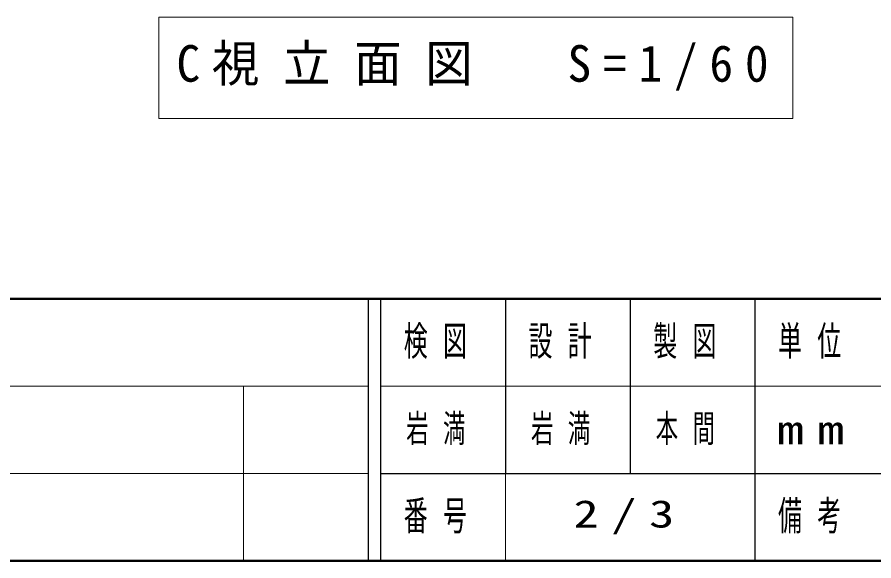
# Model space of a CAD drawing. Units: millimetres on the paper. Extents: x -385 to 0, y -594 to 267.
# Drawn here: x -271.6 to -203, y -297 to -253.4 of the extents above; entities that cross this region are included whole.
import ezdxf

# ---------------------------------------------------------------- set-up
doc = ezdxf.new("R2010")
doc.units = ezdxf.units.MM
doc.layers.add('1_60', color=2, linetype='Continuous', lineweight=25)
doc.layers.add('LY_3', color=7, linetype='Continuous', lineweight=13)
doc.layers.add('LY_4', color=7, linetype='Continuous')
doc.styles.add('ＭＳ ゴシック', font='')
doc.styles.get('ＭＳ ゴシック').set_extended_font_data('MS Gothic')

msp = doc.modelspace()

# ---------------------------------------------------------------- linework, layer by layer
at = {"layer": '1_60', "color": 7, "lineweight": 13}
for p, q in [((-260.265, -253.422), (-260.265, -261.556)), ((-209.465, -253.422), (-260.265, -253.422)), ((-209.465, -261.556), (-209.465, -253.422)), ((-260.265, -261.556), (-209.465, -261.556))]:
    msp.add_line(p, q, dxfattribs=at)
at = {"layer": 'LY_3', "lineweight": 50}
for p, q in [((-385, -276), (0, -276)), ((-385, -297), (0, -297))]:
    msp.add_line(p, q, dxfattribs=at)
at = {"layer": 'LY_3', "color": 211, "lineweight": 25}
for p, q in [((-243.5, -276), (-243.5, -297)), ((-242.5, -276), (-242.5, -297)), ((-232.5, -276), (-232.5, -290)), ((-222.5, -276), (-222.5, -290)), ((-212.5, -276), (-212.5, -297)), ((-242.5, -290), (0, -290))]:
    msp.add_line(p, q, dxfattribs=at)
at = {"layer": 'LY_3'}
for p, q in [((-385, -283), (-243.5, -283)), ((-253.5, -283), (-253.5, -297)), ((-242.5, -283), (-187.5, -283)), ((-385, -290), (-243.5, -290)), ((-232.5, -290), (-232.5, -297))]:
    msp.add_line(p, q, dxfattribs=at)

# ---------------------------------------------------------------- texts
at = {"layer": '1_60', "color": 7, "insert": (-258.865, -257.489), "char_height": 2.933, "attachment_point": 4, "style": 'ＭＳ ゴシック'}
msp.add_mtext('\\T1.5;\\W0.95;C視立面図\u3000S=1/60', dxfattribs=at)
at = {"layer": 'LY_3', "color": 4, "char_height": 2.346, "attachment_point": 5, "style": 'ＭＳ ゴシック'}
for s, insert in [('\\T1.64;\\W0.6;検図', (-237.5, -279.5)), ('\\T1.64;\\W0.6;設計', (-227.5, -279.5)), ('\\T1.64;\\W0.6;製図', (-217.5, -279.5)), ('\\T1.64;\\W0.6;単位', (-207.5, -279.5)), ('\\T1.5;\\W1.35;mm', (-207.5, -286.5)), ('\\T1.64;\\W0.6;番号', (-237.5, -293.5)), ('\\T1.64;\\W0.6;備考', (-207.5, -293.5))]:
    msp.add_mtext(s, dxfattribs=dict(at, insert=insert))
at = {"layer": 'LY_4', "char_height": 2.199, "attachment_point": 5, "style": 'ＭＳ ゴシック'}
for s, insert in [('\\T1.64;\\W0.6;岩満', (-237.5, -286.5)), ('\\T1.64;\\W0.6;岩満', (-227.5, -286.5)), ('\\T1.64;\\W0.6;本間', (-217.5, -286.5)), ('\\T1.5;\\W1.35;2/3', (-222.5, -293.5))]:
    msp.add_mtext(s, dxfattribs=dict(at, insert=insert))

doc.saveas('drawing.dxf')
